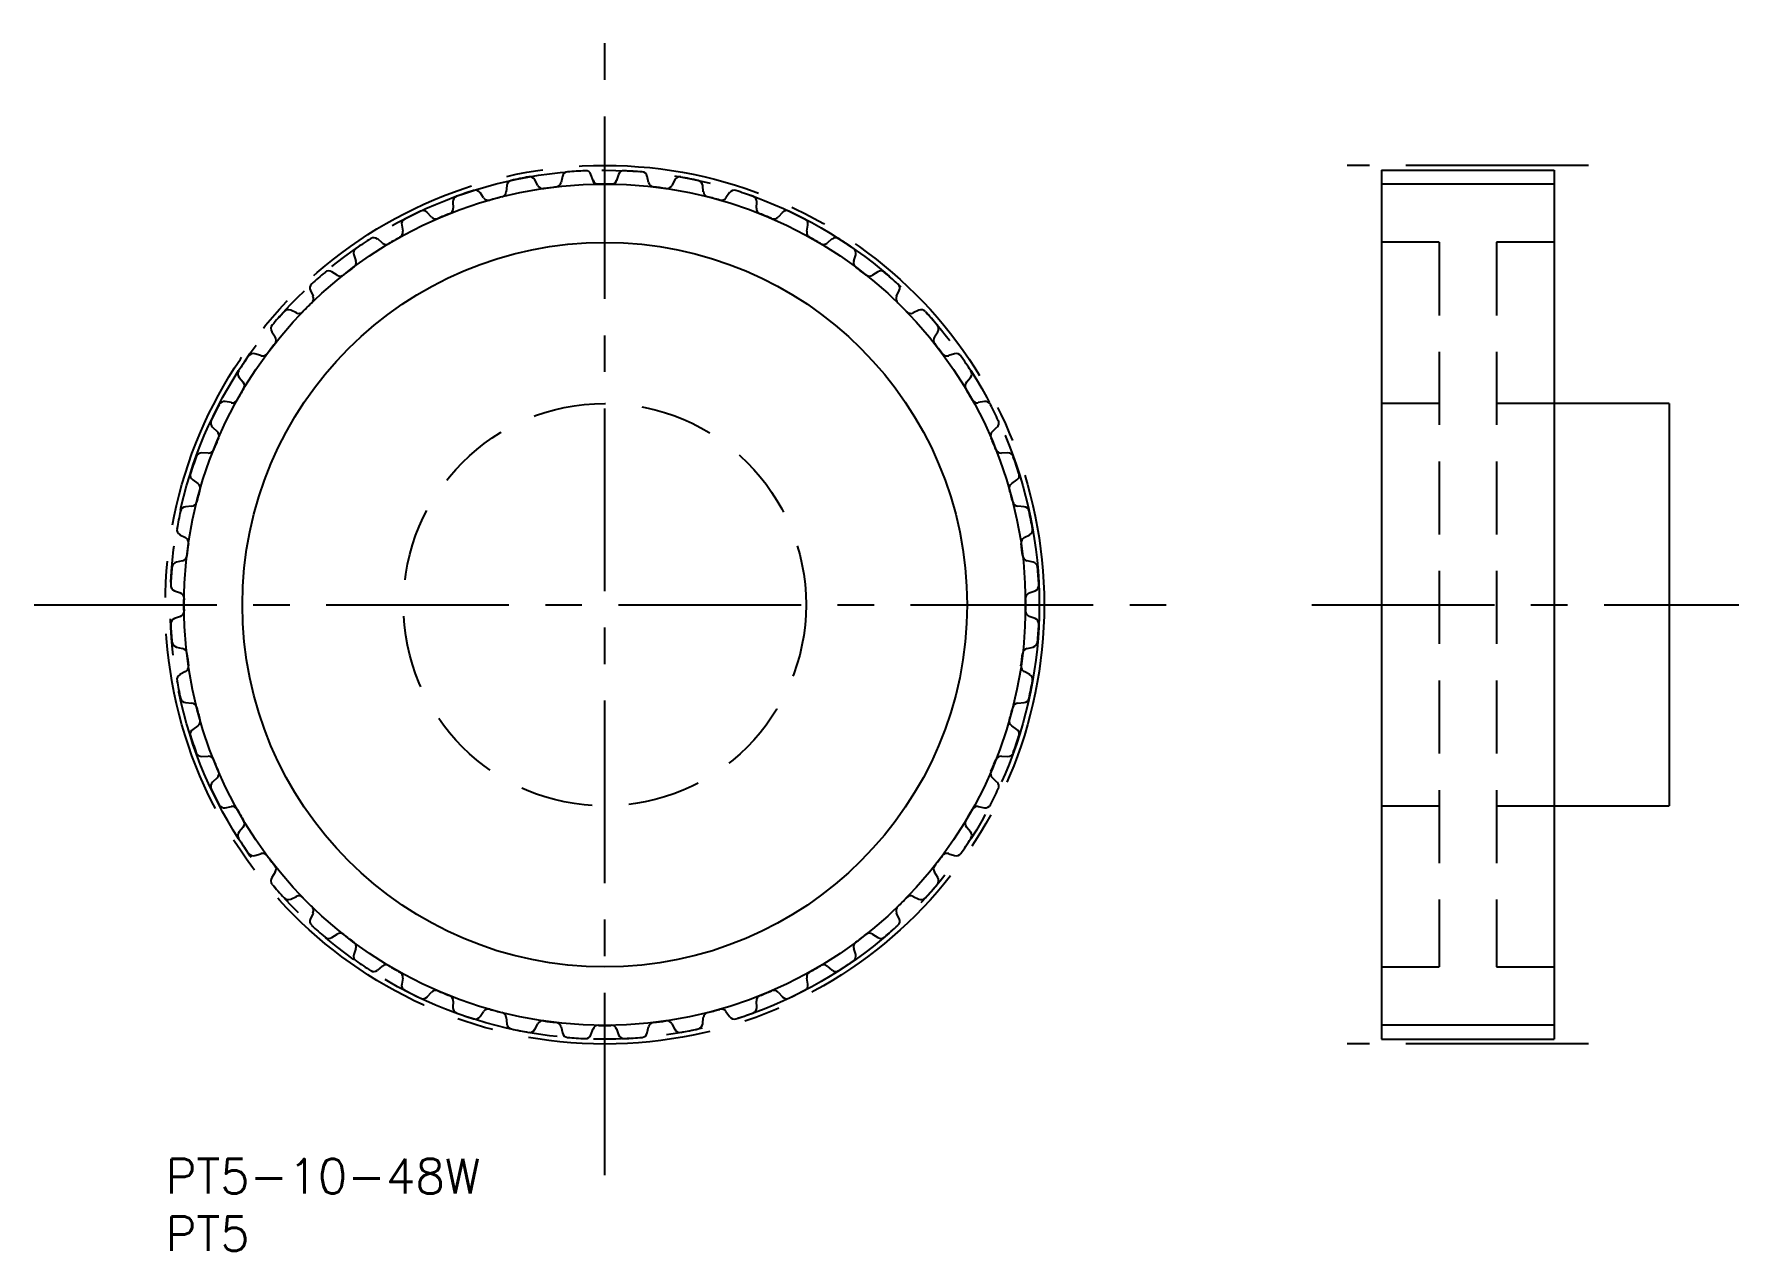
# Model space of a CAD drawing. Extents: x -11 to 137, y -8 to 98.
import ezdxf

# ---------------------------------------------------------------- set-up
doc = ezdxf.new("R2010")
doc.units = 0
doc.header["$LTSCALE"] = 0.5
for name, pattern in [('CENTER', [50.8, 31.75, -6.35, 6.35, -6.35]), ('DASHED', [19.05, 12.7, -6.35]), ('PHANTOM', [63.5, 31.75, -6.35, 6.35, -6.35, 6.35, -6.35])]:
    doc.linetypes.add(name, pattern=pattern)
for name, color, linetype in [('MSM_CENTER', 1, 'CENTER'), ('MSM_CONTINUOUS', 7, 'CONTINUOUS'), ('MSM_DASHED', 4, 'DASHED'), ('MSM_IMAGINARY', 6, 'PHANTOM'), ('MSM_NARROW', 5, 'CONTINUOUS'), ('MSM_PART_NUMBER', 7, 'CONTINUOUS')]:
    doc.layers.add(name, color=color, linetype=linetype)
doc.styles.get("Standard").update_dxf_attribs({"font": 'txt.shx', "height": 3, "bigfont": 'bigfont.shx'})

msp = doc.modelspace()

# ---------------------------------------------------------------- linework, layer by layer
at = {"layer": 'MSM_CENTER'}
for p, q in [((38.19, -1.42), (38.19, 97.81)), ((123.72, 86.39), (102.72, 86.39)), ((-11.42, 48.19), (87.81, 48.19)), ((99.66, 48.19), (136.79, 48.19)), ((123.72, 10), (102.72, 10))]:
    msp.add_line(p, q, dxfattribs=at)
msp.add_circle((38.19, 48.19), 38.2, dxfattribs=at)
at = {"layer": 'MSM_CONTINUOUS'}
for p, q in [((105.72, 85.97), (105.72, 10.42)), ((105.72, 85.97), (120.72, 85.97)), ((120.72, 85.97), (120.72, 10.42)), ((29.68, 84.64), (29.63, 84.1)), ((32.37, 84.65), (32.12, 85.13)), ((34.51, 85.44), (34.39, 84.91)), ((37.17, 85.09), (36.99, 85.6)), ((39.4, 85.6), (39.22, 85.09)), ((42, 84.91), (41.88, 85.44)), ((44.27, 85.13), (44.02, 84.65)), ((46.76, 84.1), (46.71, 84.64)), ((24.99, 83.22), (25.02, 82.68)), ((27.66, 83.57), (27.35, 84.02)), ((49.04, 84.02), (48.73, 83.57)), ((51.37, 82.68), (51.4, 83.22)), ((23.13, 81.89), (22.76, 82.29)), ((53.63, 82.29), (53.26, 81.89)), ((20.54, 81.2), (20.63, 80.66)), ((55.76, 80.66), (55.85, 81.2)), ((16.38, 78.61), (16.54, 78.09)), ((18.86, 79.64), (18.45, 79.99)), ((57.94, 79.99), (57.53, 79.64)), ((59.85, 78.09), (60.01, 78.61)), ((14.92, 76.85), (14.46, 77.14)), ((61.93, 77.14), (61.47, 76.85)), ((12.6, 75.5), (12.83, 75.01)), ((63.56, 75.01), (63.79, 75.5)), ((11.38, 73.56), (10.89, 73.79)), ((65.5, 73.79), (65.01, 73.56)), ((9.25, 71.93), (9.54, 71.47)), ((66.85, 71.47), (67.14, 71.93)), ((8.3, 69.85), (7.78, 70.01)), ((68.61, 70.01), (68.09, 69.85)), ((6.4, 67.94), (6.75, 67.53)), ((69.64, 67.53), (69.99, 67.94)), ((5.73, 65.76), (5.19, 65.85)), ((71.2, 65.85), (70.66, 65.76)), ((130.72, 65.7), (120.72, 65.7)), ((130.72, 65.7), (130.72, 30.69)), ((4.1, 63.63), (4.5, 63.26)), ((71.89, 63.26), (72.29, 63.63)), ((3.71, 61.37), (3.17, 61.4)), ((73.22, 61.4), (72.68, 61.37)), ((2.37, 59.04), (2.82, 58.73)), ((73.57, 58.73), (74.02, 59.04)), ((2.29, 56.76), (1.75, 56.71)), ((74.64, 56.71), (74.1, 56.76)), ((1.26, 54.27), (1.74, 54.02)), ((74.65, 54.02), (75.13, 54.27)), ((1.48, 52), (0.95, 51.88)), ((75.44, 51.88), (74.91, 52)), ((0.79, 49.4), (1.3, 49.22)), ((75.09, 49.22), (75.6, 49.4)), ((1.3, 47.17), (0.79, 46.99)), ((75.6, 46.99), (75.09, 47.17)), ((0.95, 44.51), (1.48, 44.39)), ((74.91, 44.39), (75.44, 44.51)), ((1.74, 42.37), (1.26, 42.12)), ((75.13, 42.12), (74.65, 42.37)), ((1.75, 39.68), (2.29, 39.63)), ((74.1, 39.63), (74.64, 39.68)), ((2.82, 37.66), (2.37, 37.35)), ((74.02, 37.35), (73.57, 37.66)), ((3.17, 34.99), (3.71, 35.02)), ((72.68, 35.02), (73.22, 34.99)), ((4.5, 33.13), (4.1, 32.76)), ((72.29, 32.76), (71.89, 33.13)), ((5.19, 30.54), (5.73, 30.63)), ((70.66, 30.63), (71.2, 30.54)), ((120.72, 30.69), (130.72, 30.69)), ((6.75, 28.86), (6.4, 28.45)), ((69.99, 28.45), (69.64, 28.86)), ((7.78, 26.38), (8.3, 26.54)), ((68.09, 26.54), (68.61, 26.38)), ((9.54, 24.92), (9.25, 24.46)), ((67.14, 24.46), (66.85, 24.92)), ((10.89, 22.6), (11.38, 22.83)), ((65.01, 22.83), (65.5, 22.6)), ((12.83, 21.38), (12.6, 20.89)), ((63.79, 20.89), (63.56, 21.38)), ((14.46, 19.25), (14.92, 19.54)), ((61.47, 19.54), (61.93, 19.25)), ((16.54, 18.3), (16.38, 17.78)), ((60.01, 17.78), (59.85, 18.3)), ((18.45, 16.4), (18.86, 16.75)), ((57.53, 16.75), (57.94, 16.4)), ((20.63, 15.73), (20.54, 15.19)), ((55.85, 15.19), (55.76, 15.73)), ((22.76, 14.1), (23.13, 14.5)), ((25.02, 13.71), (24.99, 13.17)), ((51.4, 13.17), (51.37, 13.71)), ((53.26, 14.5), (53.63, 14.1)), ((27.35, 12.37), (27.66, 12.82)), ((29.63, 12.29), (29.68, 11.75)), ((46.71, 11.75), (46.76, 12.29)), ((48.73, 12.82), (49.04, 12.37)), ((32.12, 11.26), (32.37, 11.74)), ((34.39, 11.48), (34.51, 10.95)), ((36.99, 10.79), (37.17, 11.3)), ((39.22, 11.3), (39.4, 10.79)), ((41.88, 10.95), (42, 11.48)), ((44.02, 11.74), (44.27, 11.26)), ((105.72, 10.42), (120.72, 10.42))]:
    msp.add_line(p, q, dxfattribs=at)
msp.add_circle((38.19, 48.19), 31.5, dxfattribs=at)
for centre, radius, start, end in [((30.18, 84.6), 0.5, 102.4212, 175), ((38.19, 48.19), 37.78, 100.0788, 102.4212), ((31.67, 84.89), 0.5, 27.5, 100.0788), ((32.81, 84.88), 0.5, 207.5, 278.3537), ((38.19, 48.19), 36.57, 96.6462, 98.3538), ((33.9, 85.02), 0.5, 276.6462, 347.5), ((35, 85.33), 0.5, 94.9212, 167.5), ((38.19, 48.19), 37.77, 92.5788, 94.9212), ((36.52, 85.43), 0.5, 20, 92.5788), ((37.64, 85.27), 0.5, 200, 270.8537), ((38.19, 48.19), 36.57, 89.1462, 90.8538), ((38.75, 85.27), 0.5, 269.1462, 340), ((39.87, 85.43), 0.5, 87.4212, 160), ((38.19, 48.19), 37.77, 85.0788, 87.4212), ((41.39, 85.33), 0.5, 12.5, 85.0788), ((42.49, 85.02), 0.5, 192.5, 263.3537), ((38.19, 48.19), 36.58, 81.6462, 83.3538), ((43.58, 84.88), 0.5, 261.6462, 332.5), ((44.72, 84.89), 0.5, 79.9212, 152.5), ((38.19, 48.19), 37.77, 77.5788, 79.9212), ((46.21, 84.6), 0.5, 5, 77.5788), ((25.49, 83.24), 0.5, 109.9212, 182.5), ((38.19, 48.19), 37.78, 107.5788, 109.9212), ((26.94, 83.73), 0.5, 35, 107.5788), ((28.07, 83.86), 0.5, 215, 285.8537), ((38.19, 48.19), 36.57, 104.1462, 105.8538), ((29.13, 84.15), 0.5, 284.1462, 355), ((47.26, 84.15), 0.5, 185, 255.8537), ((38.19, 48.19), 36.58, 74.1462, 75.8538), ((48.32, 83.86), 0.5, 254.1462, 325), ((49.45, 83.73), 0.5, 72.4212, 145), ((38.19, 48.19), 37.77, 70.0788, 72.4212), ((50.9, 83.24), 0.5, 357.5, 70.0788), ((21.03, 81.28), 0.5, 117.4212, 190), ((38.19, 48.19), 37.78, 115.0788, 117.4212), ((22.4, 81.96), 0.5, 42.5, 115.0788), ((23.5, 82.23), 0.5, 222.5, 293.3537), ((38.19, 48.19), 36.58, 111.6462, 113.3538), ((24.52, 82.66), 0.5, 291.6462, 2.5), ((51.87, 82.66), 0.5, 177.5, 248.3537), ((38.19, 48.19), 36.58, 66.6462, 68.3538), ((52.89, 82.23), 0.5, 246.6462, 317.5), ((53.99, 81.96), 0.5, 64.9212, 137.5), ((38.19, 48.19), 37.77, 62.5788, 64.9212), ((55.36, 81.28), 0.5, 350, 62.5788), ((18.12, 79.6), 0.5, 50, 122.5788), ((38.19, 48.19), 36.58, 119.1462, 120.8538), ((20.14, 80.58), 0.5, 299.1462, 10), ((56.25, 80.58), 0.5, 170, 240.8537), ((38.19, 48.19), 36.58, 59.1462, 60.8538), ((58.27, 79.6), 0.5, 57.4212, 130), ((16.86, 78.76), 0.5, 124.9212, 197.5), ((38.19, 48.19), 37.78, 122.5788, 124.9212), ((19.18, 80.02), 0.5, 230, 300.8537), ((57.21, 80.02), 0.5, 239.1462, 310), ((38.19, 48.19), 37.77, 55.0788, 57.4212), ((59.53, 78.76), 0.5, 342.5, 55.0788), ((38.19, 48.19), 37.77, 130.0788, 132.4212), ((14.2, 76.72), 0.5, 57.5, 130.0788), ((38.19, 48.19), 36.57, 126.6462, 128.3538), ((16.07, 77.94), 0.5, 306.6462, 17.5), ((60.32, 77.94), 0.5, 162.5, 233.3537), ((38.19, 48.19), 36.57, 51.6462, 53.3538), ((62.19, 76.72), 0.5, 49.9212, 122.5), ((38.19, 48.19), 37.77, 47.5788, 49.9212), ((13.05, 75.71), 0.5, 132.4212, 205), ((15.19, 77.27), 0.5, 237.5, 308.3537), ((61.2, 77.27), 0.5, 231.6462, 302.5), ((63.34, 75.71), 0.5, 335, 47.5788), ((38.19, 48.19), 36.58, 134.1462, 135.8538), ((12.37, 74.8), 0.5, 314.1462, 25), ((64.02, 74.8), 0.5, 155, 225.8537), ((38.19, 48.19), 36.58, 44.1462, 45.8538), ((38.19, 48.19), 37.77, 137.5788, 139.9212), ((10.68, 73.34), 0.5, 65, 137.5788), ((11.59, 74.02), 0.5, 245, 315.8537), ((64.8, 74.02), 0.5, 224.1462, 295), ((65.71, 73.34), 0.5, 42.4212, 115), ((38.19, 48.19), 37.77, 40.0788, 42.4212), ((9.67, 72.19), 0.5, 139.9212, 212.5), ((9.12, 71.2), 0.5, 321.6462, 32.5), ((67.27, 71.2), 0.5, 147.5, 218.3537), ((66.72, 72.19), 0.5, 327.5, 40.0788), ((38.19, 48.19), 37.77, 145.0788, 147.4212), ((7.63, 69.53), 0.5, 72.5, 145.0788), ((8.45, 70.32), 0.5, 252.5, 323.3537), ((38.19, 48.19), 36.57, 141.6462, 143.3538), ((38.19, 48.19), 36.58, 36.6462, 38.3538), ((67.94, 70.32), 0.5, 216.6462, 287.5), ((68.76, 69.53), 0.5, 34.9212, 107.5), ((38.19, 48.19), 37.77, 32.5788, 34.9212), ((6.79, 68.27), 0.5, 147.4212, 220), ((69.6, 68.27), 0.5, 320, 32.5788), ((38.19, 48.19), 36.58, 149.1462, 150.8538), ((6.37, 67.21), 0.5, 329.1462, 40), ((70.02, 67.21), 0.5, 140, 210.8537), ((38.19, 48.19), 36.57, 29.1462, 30.8538), ((38.19, 48.19), 37.77, 152.5788, 154.9212), ((5.11, 65.36), 0.5, 80, 152.5788), ((5.81, 66.25), 0.5, 260, 330.8537), ((70.58, 66.25), 0.5, 209.1462, 280), ((71.28, 65.36), 0.5, 27.4212, 100), ((38.19, 48.19), 37.77, 25.0788, 27.4212), ((4.43, 63.99), 0.5, 154.9212, 227.5), ((71.96, 63.99), 0.5, 312.5, 25.0788), ((38.19, 48.19), 36.57, 156.6462, 158.3538), ((4.16, 62.89), 0.5, 336.6462, 47.5), ((72.23, 62.89), 0.5, 132.5, 203.3537), ((38.19, 48.19), 36.58, 21.6462, 23.3538), ((38.19, 48.19), 37.77, 160.0788, 162.4212), ((3.15, 60.9), 0.5, 87.5, 160.0788), ((3.73, 61.87), 0.5, 267.5, 338.3537), ((72.66, 61.87), 0.5, 201.6462, 272.5), ((73.24, 60.9), 0.5, 19.9212, 92.5), ((38.19, 48.19), 37.77, 17.5788, 19.9212), ((2.66, 59.45), 0.5, 162.4212, 235), ((73.73, 59.45), 0.5, 305, 17.5788), ((38.19, 48.19), 36.58, 164.1462, 165.8538), ((2.53, 58.32), 0.5, 344.1462, 55), ((73.86, 58.32), 0.5, 125, 195.8537), ((38.19, 48.19), 36.58, 14.1462, 15.8538), ((38.19, 48.19), 37.77, 167.5788, 169.9212), ((1.79, 56.21), 0.5, 95, 167.5788), ((2.24, 57.26), 0.5, 275, 345.8537), ((74.15, 57.26), 0.5, 194.1462, 265), ((74.6, 56.21), 0.5, 12.4212, 85), ((38.19, 48.19), 37.77, 10.0788, 12.4212), ((1.5, 54.72), 0.5, 169.9212, 242.5), ((1.51, 53.58), 0.5, 351.6462, 62.5), ((38.19, 48.19), 36.58, 171.6462, 173.3538), ((74.88, 53.58), 0.5, 117.5, 188.3537), ((38.19, 48.19), 36.58, 6.6462, 8.3538), ((74.89, 54.72), 0.5, 297.5, 10.0788), ((1.06, 51.39), 0.5, 102.5, 175.0788), ((1.37, 52.49), 0.5, 282.5, 353.3537), ((75.02, 52.49), 0.5, 186.6462, 257.5), ((75.33, 51.39), 0.5, 4.9212, 77.5), ((38.19, 48.19), 37.77, 175.0788, 177.4212), ((38.19, 48.19), 37.77, 2.5788, 4.9212), ((0.96, 49.87), 0.5, 177.4212, 250), ((1.12, 48.75), 0.5, 359.1462, 70), ((75.27, 48.75), 0.5, 110, 180.8537), ((75.43, 49.87), 0.5, 290, 2.5788), ((1.12, 47.64), 0.5, 290, 0.8537), ((38.19, 48.19), 36.58, 179.1462, 180.8538), ((38.19, 48.19), 36.58, 359.1462, 0.8538), ((75.27, 47.64), 0.5, 179.1462, 250), ((0.96, 46.52), 0.5, 110, 182.5788), ((38.19, 48.19), 37.77, 182.5788, 184.9212), ((75.43, 46.52), 0.5, 357.4212, 70), ((38.19, 48.19), 37.77, 355.0788, 357.4212), ((1.06, 45), 0.5, 184.9212, 257.5), ((75.33, 45), 0.5, 282.5, 355.0788), ((1.37, 43.9), 0.5, 6.6462, 77.5), ((38.19, 48.19), 36.57, 186.6462, 188.3538), ((38.19, 48.19), 36.57, 351.6462, 353.3538), ((75.02, 43.9), 0.5, 102.5, 173.3537), ((1.5, 41.67), 0.5, 117.5, 190.0788), ((38.19, 48.19), 37.77, 190.0788, 192.4212), ((1.51, 42.81), 0.5, 297.5, 8.3537), ((74.88, 42.81), 0.5, 171.6462, 242.5), ((38.19, 48.19), 37.77, 347.5788, 349.9212), ((74.89, 41.67), 0.5, 349.9212, 62.5), ((1.79, 40.18), 0.5, 192.4212, 265), ((74.6, 40.18), 0.5, 275, 347.5788), ((2.24, 39.13), 0.5, 14.1462, 85), ((38.19, 48.19), 36.58, 194.1462, 195.8538), ((38.19, 48.19), 36.58, 344.1462, 345.8538), ((74.15, 39.13), 0.5, 95, 165.8537), ((2.66, 36.94), 0.5, 125, 197.5788), ((2.53, 38.07), 0.5, 305, 15.8537), ((73.86, 38.07), 0.5, 164.1462, 235), ((73.73, 36.94), 0.5, 342.4212, 55), ((38.19, 48.19), 37.77, 197.5788, 199.9212), ((38.19, 48.19), 37.77, 340.0788, 342.4212), ((3.15, 35.49), 0.5, 199.9212, 272.5), ((3.73, 34.52), 0.5, 21.6462, 92.5), ((38.19, 48.19), 36.58, 201.6462, 203.3538), ((38.19, 48.19), 36.57, 336.6462, 338.3538), ((72.66, 34.52), 0.5, 87.5, 158.3537), ((73.24, 35.49), 0.5, 267.5, 340.0788), ((4.43, 32.4), 0.5, 132.5, 205.0788), ((4.16, 33.5), 0.5, 312.5, 23.3537), ((72.23, 33.5), 0.5, 156.6462, 227.5), ((71.96, 32.4), 0.5, 334.9212, 47.5), ((38.19, 48.19), 37.77, 205.0788, 207.4212), ((38.19, 48.19), 37.77, 332.5788, 334.9212), ((5.11, 31.03), 0.5, 207.4212, 280), ((5.81, 30.14), 0.5, 29.1462, 100), ((38.19, 48.19), 36.57, 209.1462, 210.8538), ((38.19, 48.19), 36.57, 329.1462, 330.8538), ((70.58, 30.14), 0.5, 80, 150.8537), ((71.28, 31.03), 0.5, 260, 332.5788), ((6.79, 28.12), 0.5, 140, 212.5788), ((6.37, 29.18), 0.5, 320, 30.8537), ((70.02, 29.18), 0.5, 149.1462, 220), ((69.6, 28.12), 0.5, 327.4212, 40), ((38.19, 48.19), 37.77, 212.5788, 214.9212), ((38.19, 48.19), 37.77, 325.0788, 327.4212), ((7.63, 26.86), 0.5, 214.9212, 287.5), ((8.45, 26.07), 0.5, 36.6462, 107.5), ((38.19, 48.19), 36.58, 216.6462, 218.3538), ((9.12, 25.19), 0.5, 327.5, 38.3537), ((67.27, 25.19), 0.5, 141.6462, 212.5), ((38.19, 48.19), 36.58, 321.6462, 323.3538), ((67.94, 26.07), 0.5, 72.5, 143.3537), ((68.76, 26.86), 0.5, 252.5, 325.0788), ((9.67, 24.2), 0.5, 147.5, 220.0788), ((38.19, 48.19), 37.77, 220.0788, 222.4212), ((38.19, 48.19), 37.77, 317.5788, 319.9212), ((66.72, 24.2), 0.5, 319.9212, 32.5), ((10.68, 23.05), 0.5, 222.4212, 295), ((11.59, 22.37), 0.5, 44.1462, 115), ((38.19, 48.19), 36.58, 224.1462, 225.8538), ((38.19, 48.19), 36.58, 314.1462, 315.8538), ((64.8, 22.37), 0.5, 65, 135.8537), ((65.71, 23.05), 0.5, 245, 317.5788), ((13.05, 20.68), 0.5, 155, 227.5788), ((12.37, 21.59), 0.5, 335, 45.8537), ((64.02, 21.59), 0.5, 134.1462, 205), ((63.34, 20.68), 0.5, 312.4212, 25), ((38.19, 48.19), 37.77, 227.5788, 229.9212), ((14.2, 19.67), 0.5, 229.9212, 302.5), ((15.19, 19.12), 0.5, 51.6462, 122.5), ((38.19, 48.19), 36.57, 231.6462, 233.3538), ((38.19, 48.19), 36.58, 306.6462, 308.3538), ((61.2, 19.12), 0.5, 57.5, 128.3537), ((62.19, 19.67), 0.5, 237.5, 310.0788), ((38.19, 48.19), 37.77, 310.0788, 312.4212), ((16.07, 18.45), 0.5, 342.5, 53.3537), ((60.32, 18.45), 0.5, 126.6462, 197.5), ((16.86, 17.63), 0.5, 162.5, 235.0788), ((38.19, 48.19), 37.77, 235.0788, 237.4212), ((18.12, 16.79), 0.5, 237.4212, 310), ((19.18, 16.37), 0.5, 59.1462, 130), ((38.19, 48.19), 36.58, 239.1462, 240.8538), ((38.19, 48.19), 36.57, 299.1462, 300.8538), ((57.21, 16.37), 0.5, 50, 120.8537), ((58.27, 16.79), 0.5, 230, 302.5788), ((38.19, 48.19), 37.77, 302.5788, 304.9212), ((59.53, 17.63), 0.5, 304.9212, 17.5), ((20.14, 15.81), 0.5, 350, 60.8537), ((21.03, 15.11), 0.5, 170, 242.5788), ((55.36, 15.11), 0.5, 297.4212, 10), ((56.25, 15.81), 0.5, 119.1462, 190), ((38.19, 48.19), 37.77, 242.5788, 244.9212), ((22.4, 14.43), 0.5, 244.9212, 317.5), ((23.5, 14.16), 0.5, 66.6462, 137.5), ((38.19, 48.19), 36.57, 246.6462, 248.3538), ((24.52, 13.73), 0.5, 357.5, 68.3537), ((51.87, 13.73), 0.5, 111.6462, 182.5), ((38.19, 48.19), 36.57, 291.6462, 293.3538), ((52.89, 14.16), 0.5, 42.5, 113.3537), ((53.99, 14.43), 0.5, 222.5, 295.0788), ((38.19, 48.19), 37.77, 295.0788, 297.4212), ((25.49, 13.15), 0.5, 177.5, 250.0788), ((38.19, 48.19), 37.77, 250.0788, 252.4212), ((26.94, 12.66), 0.5, 252.4212, 325), ((28.07, 12.53), 0.5, 74.1462, 145), ((38.19, 48.19), 36.57, 254.1462, 255.8538), ((29.13, 12.24), 0.5, 5, 75.8537), ((32.81, 11.51), 0.5, 81.6462, 152.5), ((38.19, 48.19), 36.58, 261.6462, 263.3538), ((33.9, 11.37), 0.5, 12.5, 83.3537), ((42.49, 11.37), 0.5, 96.6462, 167.5), ((38.19, 48.19), 36.58, 276.6462, 278.3538), ((43.58, 11.51), 0.5, 27.5, 98.3537), ((47.26, 12.24), 0.5, 104.1462, 175), ((38.19, 48.19), 36.58, 284.1462, 285.8538), ((48.32, 12.53), 0.5, 35, 105.8537), ((49.45, 12.66), 0.5, 215, 287.5788), ((38.19, 48.19), 37.77, 287.5788, 289.9212), ((50.9, 13.15), 0.5, 289.9212, 2.5), ((30.18, 11.79), 0.5, 185, 257.5788), ((38.19, 48.19), 37.77, 257.5788, 259.9212), ((31.67, 11.5), 0.5, 259.9212, 332.5), ((35, 11.06), 0.5, 192.5, 265.0788), ((38.19, 48.19), 37.77, 265.0788, 267.4212), ((36.52, 10.96), 0.5, 267.4212, 340), ((37.64, 11.12), 0.5, 89.1462, 160), ((38.19, 48.19), 36.58, 269.1462, 270.8538), ((38.75, 11.12), 0.5, 20, 90.8537), ((39.87, 10.96), 0.5, 200, 272.5788), ((38.19, 48.19), 37.77, 272.5788, 274.9212), ((41.39, 11.06), 0.5, 274.9212, 347.5), ((44.72, 11.5), 0.5, 207.5, 280.0788), ((38.19, 48.19), 37.77, 280.0788, 282.4212), ((46.21, 11.79), 0.5, 282.4212, 355)]:
    msp.add_arc(centre, radius, start, end, dxfattribs=at)
at = {"layer": 'MSM_DASHED'}
for p, q in [((110.72, 79.7), (105.72, 79.7)), ((110.72, 79.7), (110.72, 16.7)), ((120.72, 79.7), (115.72, 79.7)), ((115.72, 79.7), (115.72, 16.7)), ((110.72, 65.7), (105.72, 65.7)), ((120.72, 65.7), (115.72, 65.7)), ((105.72, 30.69), (110.72, 30.69)), ((115.72, 30.69), (120.72, 30.69)), ((105.72, 16.7), (110.72, 16.7)), ((115.72, 16.7), (120.72, 16.7))]:
    msp.add_line(p, q, dxfattribs=at)
msp.add_circle((38.19, 48.19), 17.5, dxfattribs=at)
at = {"layer": 'MSM_IMAGINARY'}
msp.add_circle((38.19, 48.19), 37.78, dxfattribs=at)
at = {"layer": 'MSM_NARROW'}
for p, q in [((37.3, 84.76), (37.17, 85.09)), ((39.09, 84.76), (39.22, 85.09)), ((120.72, 84.77), (105.72, 84.77)), ((120.72, 11.62), (105.72, 11.62))]:
    msp.add_line(p, q, dxfattribs=at)
msp.add_circle((38.19, 48.19), 36.58, dxfattribs=at)
for start, end in [(90.8538, 91.41), (88.59, 89.1462)]:
    msp.add_arc((38.19, 48.19), 36.57, start, end, dxfattribs=at)

# ---------------------------------------------------------------- texts
at = {"layer": 'MSM_PART_NUMBER'}
for s, p in [('PT5-10-48W', (0, -3)), ('PT5', (0, -8))]:
    msp.add_text(s, height=3, dxfattribs=at).set_placement(p)

doc.saveas('drawing.dxf')
